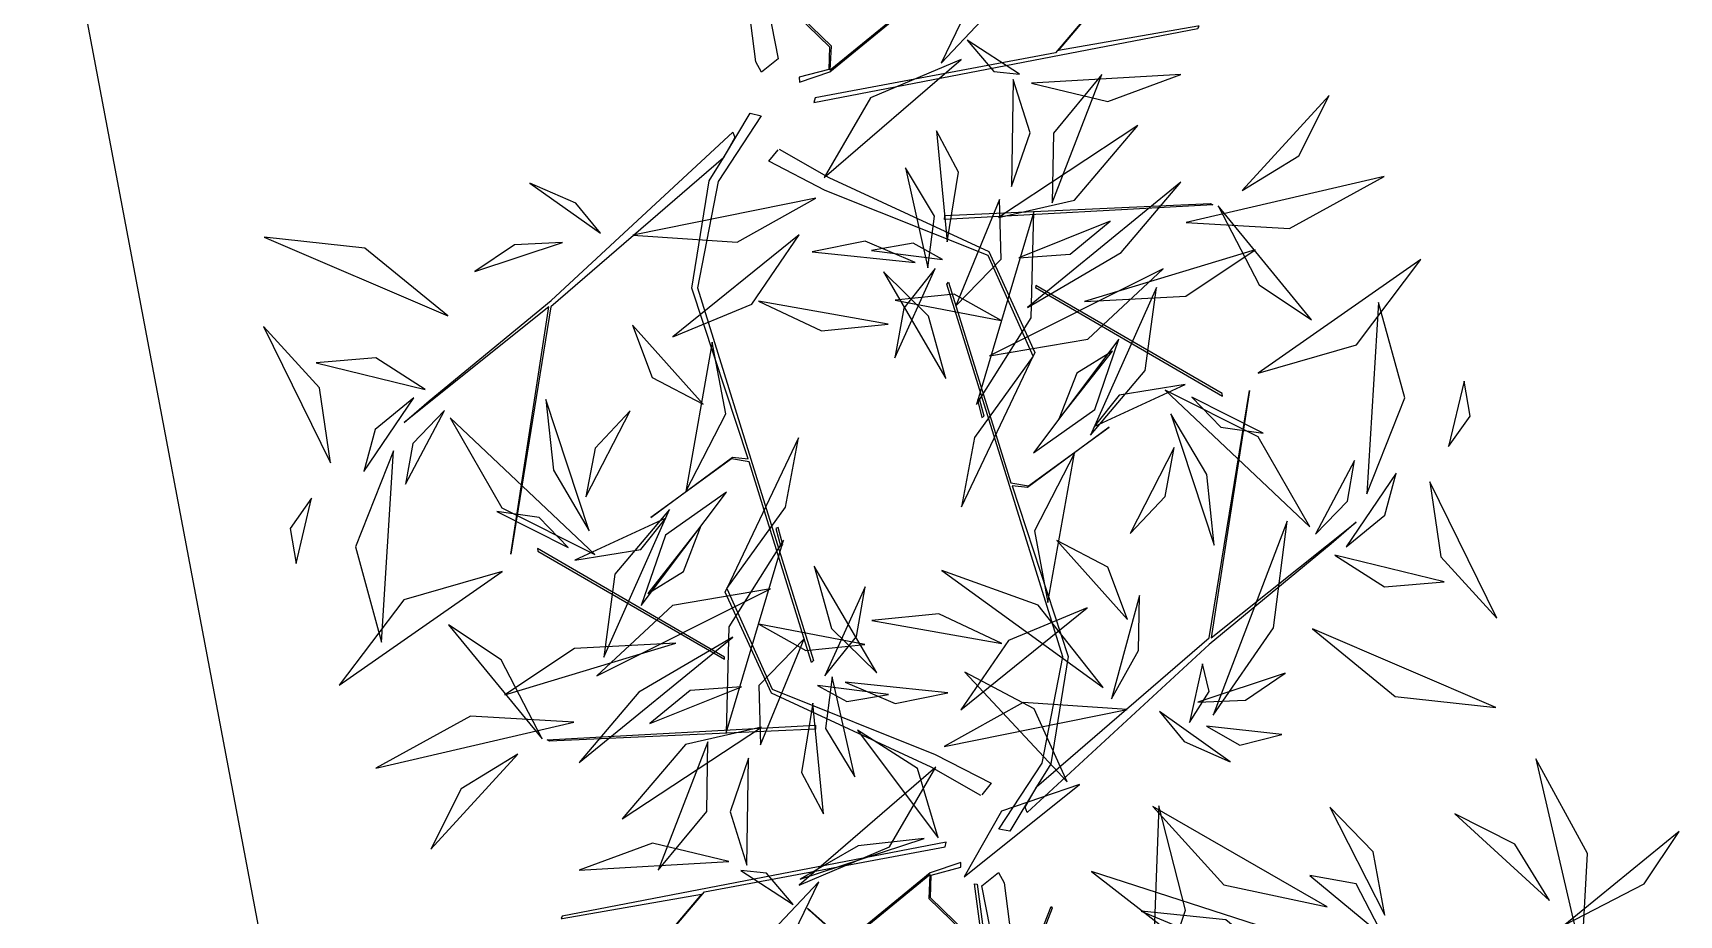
# Model space of a CAD drawing. Header units: centimetres. Extents: x 197412 to 267601, y -375791 to -305433.
# Drawn here: x 220782 to 222375, y -370707 to -369853 of the extents above; entities that cross this region are included whole.
import ezdxf

# ---------------------------------------------------------------- set-up
doc = ezdxf.new("R2010")
doc.units = ezdxf.units.CM
doc.layers.add('3-BAT C-Niveau 0', color=250, linetype='Continuous')

# ---------------------------------------------------------------- blocks, each defined once
blk = doc.blocks.new('Groupe-228-1')
at = {"linetype": 'Continuous'}
for points in [[(13983.95, -49874.23, -223.19), (13984.52, -49864.22, -225.59), (13979.5, -49855.05, -225.79), (13979.5, -49855.05, -225.79), (13983.95, -49874.23, -223.19)], [(13983.95, -49874.23, -223.19), (13984.52, -49864.22, -225.59), (13979.5, -49855.05, -225.79), (13979.5, -49855.05, -225.79), (13983.95, -49874.23, -223.19)], [(13942.29, -49879.59, -186.41), (13945.59, -49869.72, -187.61), (13943.03, -49859.62, -186.97), (13943.03, -49859.62, -186.97), (13942.29, -49879.59, -186.41)], [(13964.89, -49870.2, -174.84), (13963.75, -49864.07, -175.45), (13959.57, -49859.76, -176.76), (13959.57, -49859.76, -176.76), (13964.89, -49870.2, -174.84)], [(13980.84, -49868.79, -215.73), (13977.49, -49863.32, -216.78), (13971.66, -49860.38, -215.22), (13971.66, -49860.38, -215.22), (13980.84, -49868.79, -215.73)], [(13980.84, -49868.79, -215.73), (13977.49, -49863.32, -216.78), (13971.66, -49860.38, -215.22), (13971.66, -49860.38, -215.22), (13980.84, -49868.79, -215.73)], [(13982.32, -49871.14, -214.21), (13989.99, -49867.18, -211.43), (13993.38, -49862.1, -206.15), (13993.38, -49862.1, -206.15), (13982.32, -49871.14, -214.21)], [(13964.76, -49872.27, -174.58), (13962.11, -49867.18, -172.2), (13957.62, -49866.36, -168.43), (13957.62, -49866.36, -168.43), (13964.76, -49872.27, -174.58)], [(13955.89, -49875.9, -186.4), (13949.5, -49870.66, -186.75), (13941.3, -49869.82, -187), (13941.3, -49869.82, -187), (13955.89, -49875.9, -186.4)]]:
    blk.add_polyline3d(points, dxfattribs=at)
blk = doc.blocks.new('Groupe-229-1')
at = {"linetype": 'Continuous', "flags": 128}
for points in [[(13881.81, -49744.31), (13900.5, -49760.85), (13897.99, -49741.95), (13898.23, -49741.97), (13900.29, -49757.2), (13905.41, -49744.13), (13905.5, -49744.29), (13900.35, -49757.62), (13906.18, -49787.3), (13904.57, -49788.56), (13904.02, -49787.59), (13900.61, -49761.14), (13881.98, -49744.5)], [(13908.22, -49789.55), (13911.17, -49788.54), (13922.34, -49779.38), (13922.17, -49779.41), (13911.21, -49788.37), (13911.32, -49786.05), (13898.66, -49773.77), (13898.39, -49773.73), (13911.13, -49786.13), (13911.08, -49788.31), (13908.21, -49789.07)], [(13904.52, -49792.79), (13900.36, -49799.16), (13898.36, -49809.45), (13909.58, -49845.54), (13909.41, -49845.75), (13903.36, -49826.3), (13901.65, -49826.02), (13893.84, -49831.71), (13901.75, -49825.86), (13903.25, -49826.01), (13897.82, -49809.49), (13899.49, -49799.09), (13900.87, -49796.87), (13884.17, -49811.31), (13880.29, -49835.25), (13883.98, -49811.31), (13869.96, -49822.51), (13872.38, -49820.4), (13884.18, -49810.67), (13901.79, -49794.39), (13901.98, -49794.9), (13900.87, -49796.87), (13903.46, -49792.56)], [(13948.03, -49801.3), (13948.26, -49801.42), (13922.28, -49802.84), (13922.3, -49802.45)], [(13927.54, -49861.86), (13931.71, -49855.49), (13933.71, -49845.2), (13922.49, -49809.1), (13922.66, -49808.9), (13928.7, -49828.35), (13930.41, -49828.63), (13938.22, -49822.94), (13930.32, -49828.79), (13928.81, -49828.64), (13934.24, -49845.16), (13932.57, -49855.56), (13931.19, -49857.78), (13947.89, -49843.34), (13951.78, -49819.4), (13948.09, -49843.34), (13962.11, -49832.14), (13959.69, -49834.25), (13947.88, -49843.98), (13930.28, -49860.26), (13930.08, -49859.75), (13931.19, -49857.78), (13928.6, -49862.08)], [(13931.1, -49809.24), (13931.09, -49809.43), (13949.18, -49819.95), (13949.15, -49819.69)], [(13900.97, -49845.41), (13900.97, -49845.22), (13882.88, -49834.7), (13882.92, -49834.96)], [(13884.03, -49853.34), (13883.81, -49853.23), (13909.79, -49851.81), (13909.77, -49852.19)], [(13923.84, -49865.1), (13920.89, -49866.11), (13909.72, -49875.27), (13909.9, -49875.23), (13920.85, -49866.28), (13920.75, -49868.6), (13933.41, -49880.87), (13933.67, -49880.92), (13920.93, -49868.52), (13920.99, -49866.34), (13923.85, -49865.57)], [(13909, -49869.53), (13927.69, -49886.07), (13925.18, -49867.18), (13925.42, -49867.19), (13927.48, -49882.42), (13932.6, -49869.35), (13932.69, -49869.51), (13927.54, -49882.85), (13933.37, -49912.52), (13931.76, -49913.79), (13931.21, -49912.81), (13927.8, -49886.36), (13909.17, -49869.72)], [(13950.26, -49910.34), (13931.56, -49893.8), (13934.08, -49912.69), (13933.84, -49912.68), (13931.78, -49897.45), (13926.65, -49910.52), (13926.56, -49910.36), (13931.72, -49897.02), (13925.89, -49867.35), (13927.5, -49866.08), (13928.05, -49867.06), (13931.45, -49893.51), (13950.08, -49910.15)]]:
    blk.add_lwpolyline(points, close=True, dxfattribs=at)
for points in [[(13946.8, -49784.13), (13933.32, -49786.49), (13942.45, -49775.67), (13942.3, -49775.72), (13933.01, -49786.7), (13909.75, -49791.05), (13909.62, -49791.5), (13946.79, -49784.35), (13946.91, -49784.11), (13946.84, -49784.13)], [(13906.28, -49796.04), (13911.07, -49798.78), (13926.55, -49805.93), (13931.02, -49815.72), (13930.85, -49816.07), (13926.49, -49806.32), (13910.71, -49800.02), (13905.26, -49797.21), (13906.18, -49796.09)], [(13925.78, -49858.61), (13920.99, -49855.87), (13905.51, -49848.72), (13901.04, -49838.93), (13901.21, -49838.58), (13905.58, -49848.32), (13921.36, -49854.63), (13926.8, -49857.43), (13925.88, -49858.56)], [(13885.26, -49870.52), (13898.74, -49868.16), (13889.62, -49878.98), (13889.76, -49878.93), (13899.05, -49867.95), (13922.32, -49863.6), (13922.44, -49863.15), (13885.27, -49870.3), (13885.16, -49870.54), (13885.23, -49870.52)]]:
    blk.add_lwpolyline(points, dxfattribs=at)
at = {"linetype": 'Continuous'}
for points in [[(13921.96, -49787.69, -207.06), (13925.84, -49783.57, -208.24), (13926.7, -49777.87, -209.24), (13926.7, -49777.87, -209.24), (13921.96, -49787.69, -207.06)], [(13924.45, -49785.49, -177.75), (13927.04, -49788.52, -175.38), (13929.52, -49788.78, -172.12), (13929.52, -49788.78, -172.12), (13924.45, -49785.49, -177.75)], [(13923.87, -49787.36, -178.9), (13915.1, -49791.07, -176.01), (13910.62, -49798.79, -172.29), (13910.62, -49798.79, -172.29), (13923.87, -49787.36, -178.9)], [(13923.87, -49787.36, -178.9), (13915.1, -49791.07, -176.01), (13910.62, -49798.79, -172.29), (13910.62, -49798.79, -172.29), (13923.87, -49787.36, -178.9)], [(13928.76, -49799.64, -229.03), (13930.55, -49794.44, -227.48), (13928.93, -49789.3, -225.66), (13928.93, -49789.3, -225.66), (13928.76, -49799.64, -229.03)], [(13930.68, -49789.65, -200.41), (13938.07, -49791.43, -200.32), (13945.14, -49788.8, -200.54), (13945.14, -49788.8, -200.54), (13930.68, -49789.65, -200.41)], [(13937.5, -49788.81, -189.87), (13932.81, -49794.47, -186.93), (13932.69, -49801.24, -183.27), (13932.69, -49801.24, -183.27), (13937.5, -49788.81, -189.87)], [(13951.1, -49800.03, -215.73), (13956.58, -49796.68, -216.78), (13959.51, -49790.85, -215.22), (13959.51, -49790.85, -215.22), (13951.1, -49800.03, -215.73)], [(13951.1, -49800.03, -215.73), (13956.58, -49796.68, -216.78), (13959.51, -49790.85, -215.22), (13959.51, -49790.85, -215.22), (13951.1, -49800.03, -215.73)], [(13927.5, -49802.64, -233.25), (13934.87, -49800.97, -238.65), (13940.99, -49793.75, -241.93), (13940.99, -49793.75, -241.93), (13927.5, -49802.64, -233.25)], [(13922.53, -49804.99, -198.87), (13923.64, -49798.26, -195.41), (13921.5, -49794.25, -190.33), (13921.5, -49794.25, -190.33), (13922.53, -49804.99, -198.87)], [(13920.67, -49807.51, -183.73), (13921.31, -49802.51, -181.29), (13918.49, -49797.83, -179.52), (13918.49, -49797.83, -179.52), (13920.67, -49807.51, -183.73)], [(13945.67, -49803.14, -223.19), (13955.67, -49803.7, -225.59), (13964.84, -49798.68, -225.79), (13964.84, -49798.68, -225.79), (13945.67, -49803.14, -223.19)], [(13945.67, -49803.14, -223.19), (13955.67, -49803.7, -225.59), (13964.84, -49798.68, -225.79), (13964.84, -49798.68, -225.79), (13945.67, -49803.14, -223.19)], [(13888.98, -49804.17, -171.59), (13886.59, -49801.26, -169.03), (13882.13, -49799.31, -167.96), (13882.13, -49799.31, -167.96), (13888.98, -49804.17, -171.59)], [(13930.29, -49811.37, -210.1), (13939.38, -49806.04, -209.96), (13945.16, -49799.24, -205.95), (13945.16, -49799.24, -205.95), (13930.29, -49811.37, -210.1)], [(13892.11, -49804.36, -176.08), (13902.19, -49805.03, -174.79), (13909.82, -49800.77, -170.69), (13909.82, -49800.77, -170.69), (13892.11, -49804.36, -176.08)], [(13923.38, -49811.21, -194.21), (13927.75, -49806.68, -192.81), (13927.61, -49800.92, -190.06), (13927.61, -49800.92, -190.06), (13923.38, -49811.21, -194.21)], [(13923.38, -49811.21, -194.21), (13927.75, -49806.68, -192.81), (13927.61, -49800.92, -190.06), (13927.61, -49800.92, -190.06), (13923.38, -49811.21, -194.21)], [(13948.75, -49801.51, -214.21), (13952.72, -49809.18, -211.43), (13957.8, -49812.57, -206.15), (13957.8, -49812.57, -206.15), (13948.75, -49801.51, -214.21)], [(13925.37, -49820.75, -206.43), (13930.65, -49812.35, -204.4), (13930.92, -49802.1, -204.36), (13930.92, -49802.1, -204.36), (13925.37, -49820.75, -206.43)], [(13925.37, -49820.75, -206.43), (13930.65, -49812.35, -204.4), (13930.92, -49802.1, -204.36), (13930.92, -49802.1, -204.36), (13925.37, -49820.75, -206.43)], [(13929.46, -49806.57, -207.72), (13934.42, -49806.19, -206.62), (13938.32, -49802.99, -205.86), (13938.32, -49802.99, -205.86), (13929.46, -49806.57, -207.72)], [(13874.18, -49812.17, -223.66), (13866.16, -49805.61, -222.36), (13856.41, -49804.54, -219.58), (13856.41, -49804.54, -219.58), (13874.18, -49812.17, -223.66)], [(13885.28, -49805.06, -172.05), (13880.64, -49805.28, -171.7), (13876.81, -49807.89, -172.02), (13876.81, -49807.89, -172.02), (13885.28, -49805.06, -172.05)], [(13885.28, -49805.06, -172.05), (13880.64, -49805.28, -171.7), (13876.81, -49807.89, -172.02), (13876.81, -49807.89, -172.02), (13885.28, -49805.06, -172.05)], [(13895.97, -49814.19, -205.3), (13903.61, -49811.04, -204.92), (13908.2, -49804.33, -203.9), (13908.2, -49804.33, -203.9), (13895.97, -49814.19, -205.3)], [(13919.42, -49807.02, -183.47), (13914.58, -49804.94, -183.7), (13909.46, -49805.96, -184.07), (13909.46, -49805.96, -184.07), (13919.42, -49807.02, -183.47)], [(13919.42, -49807.02, -183.47), (13914.58, -49804.94, -183.7), (13909.46, -49805.96, -184.07), (13909.46, -49805.96, -184.07), (13919.42, -49807.02, -183.47)], [(13922.07, -49806.7, -202.35), (13919.25, -49805.12, -200.21), (13915.21, -49805.83, -199.09), (13915.21, -49805.83, -199.09), (13922.07, -49806.7, -202.35)], [(13935.81, -49810.78, -221.24), (13945.62, -49810.27, -218.96), (13952.34, -49805.77, -214.31), (13952.34, -49805.77, -214.31), (13935.81, -49810.78, -221.24)], [(13952.62, -49817.72, -215.07), (13962.14, -49814.99, -213.8), (13968.39, -49806.72, -214.42), (13968.39, -49806.72, -214.42), (13952.62, -49817.72, -215.07)], [(13922.39, -49818.24, -199.98), (13920.73, -49812.21, -200.36), (13916.35, -49807.9, -199.46), (13916.35, -49807.9, -199.46), (13922.39, -49818.24, -199.98)], [(13921.37, -49807.6, -202.12), (13918.33, -49811.44, -201.54), (13917.47, -49816.23, -202.14), (13917.47, -49816.23, -202.14), (13921.37, -49807.6, -202.12)], [(13926.63, -49816.04, -194.97), (13936.13, -49814.42, -192.57), (13943.43, -49807.62, -191.31), (13943.43, -49807.62, -191.31), (13926.63, -49816.04, -194.97)], [(13927.77, -49812.62, -199.77), (13923.21, -49810.06, -197.57), (13917.49, -49810.64, -196.35), (13917.49, -49810.64, -196.35), (13927.77, -49812.62, -199.77)], [(13936.41, -49823.73, -201.48), (13941.71, -49817.47, -202.35), (13942.78, -49809.43, -201.76), (13942.78, -49809.43, -201.76), (13936.41, -49823.73, -201.48)], [(13904.25, -49810.75, -185.42), (13910.35, -49813.61, -185.31), (13916.82, -49812.97, -184.01), (13916.82, -49812.97, -184.01), (13904.25, -49810.75, -185.42)], [(13963.14, -49829.4, -228.35), (13966.82, -49820.1, -229.1), (13964.29, -49810.88, -232.12), (13964.29, -49810.88, -232.12), (13963.14, -49829.4, -228.35)], [(13862.82, -49826.42, -212.86), (13861.76, -49819.15, -209.91), (13856.35, -49813.19, -208.14), (13856.35, -49813.19, -208.14), (13862.82, -49826.42, -212.86)], [(13862.82, -49826.42, -212.86), (13861.76, -49819.15, -209.91), (13856.35, -49813.19, -208.14), (13856.35, -49813.19, -208.14), (13862.82, -49826.42, -212.86)], [(13892.07, -49813.08, -184.69), (13893.98, -49818.15, -183.17), (13898.9, -49820.71, -181.63), (13898.9, -49820.71, -181.63), (13892.07, -49813.08, -184.69)], [(13897.22, -49829.17, -188.89), (13901.09, -49821.67, -185.79), (13899.79, -49814.71, -181.22), (13899.79, -49814.71, -181.22), (13897.22, -49829.17, -188.89)], [(13930.89, -49825.42, -207.16), (13936.81, -49821.24, -205.48), (13939.16, -49814.42, -203.83), (13939.16, -49814.42, -203.83), (13930.89, -49825.42, -207.16)], [(13930.89, -49825.42, -207.16), (13936.81, -49821.24, -205.48), (13939.16, -49814.42, -203.83), (13939.16, -49814.42, -203.83), (13930.89, -49825.42, -207.16)], [(13872.01, -49819.3, -232.48), (13867.21, -49816.24, -232.45), (13861.44, -49816.71, -231.83), (13861.44, -49816.71, -231.83), (13872.01, -49819.3, -232.48)], [(13930.85, -49816.07, -197.23), (13925.18, -49823.94, -194.28), (13923.91, -49830.68, -188.42), (13923.91, -49830.68, -188.42), (13930.85, -49816.07, -197.23)], [(13938.52, -49815.58, -218.46), (13935.07, -49817.73, -216.39), (13933.34, -49822.17, -215.43), (13933.34, -49822.17, -215.43), (13938.52, -49815.58, -218.46)], [(13945.57, -49818.81, -202.5), (13939.17, -49819.84, -200.11), (13936.75, -49822.89, -195.35), (13936.75, -49822.89, -195.35), (13945.57, -49818.81, -202.5)], [(13957.65, -49832.6, -228.97), (13952.64, -49823.88, -227.8), (13943.64, -49819.36, -227.09), (13943.64, -49819.36, -227.09), (13957.65, -49832.6, -228.97)], [(13971.07, -49824.83, -211.21), (13973.14, -49821.88, -209.03), (13972.56, -49818.5, -206.71), (13972.56, -49818.5, -206.71), (13971.07, -49824.83, -211.21)], [(13971.07, -49824.83, -211.21), (13973.14, -49821.88, -209.03), (13972.56, -49818.5, -206.71), (13972.56, -49818.5, -206.71), (13971.07, -49824.83, -211.21)], [(13870.91, -49820.12, -232.75), (13867.17, -49823.18, -233.5), (13866.07, -49827.23, -235.42), (13866.07, -49827.23, -235.42), (13870.91, -49820.12, -232.75)], [(13883.69, -49820.26, -196.26), (13884.41, -49827.13, -195.05), (13887.89, -49832.98, -196.39), (13887.89, -49832.98, -196.39), (13883.69, -49820.26, -196.26)], [(13925.89, -49822, -203.84), (13926.12, -49821.9, -203.87), (13925.66, -49820.22, -202.04), (13925.45, -49820.31, -202.02), (13925.89, -49822, -203.84)], [(13946.21, -49820.05, -211.6), (13949.02, -49822.94, -211.07), (13953.12, -49823.52, -211.1), (13953.12, -49823.52, -211.1), (13946.21, -49820.05, -211.6)], [(13873.88, -49821.33, -229.3), (13870.79, -49824.52, -228.25), (13870.09, -49828.46, -226.49), (13870.09, -49828.46, -226.49), (13873.88, -49821.33, -229.3)], [(13874.42, -49822.05, -228.97), (13879.42, -49830.77, -227.8), (13888.43, -49835.29, -227.09), (13888.43, -49835.29, -227.09), (13874.42, -49822.05, -228.97)], [(13891.83, -49821.38, -195.33), (13888.44, -49824.99, -195.1), (13887.56, -49829.71, -194.26), (13887.56, -49829.71, -194.26), (13891.83, -49821.38, -195.33)], [(13948.37, -49834.38, -196.26), (13947.65, -49827.52, -195.05), (13944.17, -49821.67, -196.39), (13944.17, -49821.67, -196.39), (13948.37, -49834.38, -196.26)], [(13901.21, -49838.58, -197.23), (13906.88, -49830.71, -194.28), (13908.15, -49823.97, -188.42), (13908.15, -49823.97, -188.42), (13901.21, -49838.58, -197.23)], [(13868.92, -49825.25, -228.35), (13865.25, -49834.55, -229.1), (13867.78, -49843.77, -232.12), (13867.78, -49843.77, -232.12), (13868.92, -49825.25, -228.35)], [(13934.84, -49825.48, -188.89), (13930.97, -49832.98, -185.79), (13932.28, -49839.94, -181.22), (13932.28, -49839.94, -181.22), (13934.84, -49825.48, -188.89)], [(13940.24, -49833.26, -195.33), (13943.62, -49829.66, -195.1), (13944.5, -49824.93, -194.26), (13944.5, -49824.93, -194.26), (13940.24, -49833.26, -195.33)], [(13958.19, -49833.32, -229.3), (13961.28, -49830.13, -228.25), (13961.97, -49826.19, -226.49), (13961.97, -49826.19, -226.49), (13958.19, -49833.32, -229.3)], [(13961.15, -49834.53, -232.75), (13964.89, -49831.47, -233.5), (13965.99, -49827.42, -235.42), (13965.99, -49827.42, -235.42), (13961.15, -49834.53, -232.75)], [(13969.24, -49828.23, -212.86), (13970.31, -49835.5, -209.91), (13975.72, -49841.46, -208.14), (13975.72, -49841.46, -208.14), (13969.24, -49828.23, -212.86)], [(13969.24, -49828.23, -212.86), (13970.31, -49835.5, -209.91), (13975.72, -49841.46, -208.14), (13975.72, -49841.46, -208.14), (13969.24, -49828.23, -212.86)], [(13860.99, -49829.81, -211.21), (13858.93, -49832.76, -209.03), (13859.51, -49836.15, -206.71), (13859.51, -49836.15, -206.71), (13860.99, -49829.81, -211.21)], [(13860.99, -49829.81, -211.21), (13858.93, -49832.76, -209.03), (13859.51, -49836.15, -206.71), (13859.51, -49836.15, -206.71), (13860.99, -49829.81, -211.21)], [(13901.18, -49829.23, -207.16), (13895.25, -49833.41, -205.48), (13892.91, -49840.23, -203.83), (13892.91, -49840.23, -203.83), (13901.18, -49829.23, -207.16)], [(13901.18, -49829.23, -207.16), (13895.25, -49833.41, -205.48), (13892.91, -49840.23, -203.83), (13892.91, -49840.23, -203.83), (13901.18, -49829.23, -207.16)], [(13885.85, -49834.59, -211.6), (13883.04, -49831.71, -211.07), (13878.94, -49831.12, -211.1), (13878.94, -49831.12, -211.1), (13885.85, -49834.59, -211.6)], [(13886.49, -49835.84, -202.5), (13892.89, -49834.81, -200.11), (13895.31, -49831.76, -195.35), (13895.31, -49831.76, -195.35), (13886.49, -49835.84, -202.5)], [(13895.65, -49830.92, -201.48), (13890.36, -49837.17, -202.35), (13889.28, -49845.22, -201.76), (13889.28, -49845.22, -201.76), (13895.65, -49830.92, -201.48)], [(13948.28, -49850.84, -212.64), (13954.13, -49842.39, -211.07), (13955.44, -49832.05, -212.06), (13955.44, -49832.05, -212.06), (13948.28, -49850.84, -212.64)], [(13948.28, -49850.84, -212.64), (13954.13, -49842.39, -211.07), (13955.44, -49832.05, -212.06), (13955.44, -49832.05, -212.06), (13948.28, -49850.84, -212.64)], [(13893.54, -49839.07, -218.46), (13897, -49836.92, -216.39), (13898.73, -49832.48, -215.43), (13898.73, -49832.48, -215.43), (13893.54, -49839.07, -218.46)], [(13906.69, -49833.89, -206.43), (13901.41, -49842.3, -204.4), (13901.15, -49852.55, -204.36), (13901.15, -49852.55, -204.36), (13906.69, -49833.89, -206.43)], [(13906.69, -49833.89, -206.43), (13901.41, -49842.3, -204.4), (13901.15, -49852.55, -204.36), (13901.15, -49852.55, -204.36), (13906.69, -49833.89, -206.43)], [(13906.18, -49832.65, -203.84), (13905.95, -49832.75, -203.87), (13906.4, -49834.43, -202.04), (13906.61, -49834.33, -202.02), (13906.18, -49832.65, -203.84)], [(13940, -49841.56, -184.69), (13938.08, -49836.5, -183.17), (13933.16, -49833.94, -181.63), (13933.16, -49833.94, -181.63), (13940, -49841.56, -184.69)], [(13960.05, -49835.35, -232.48), (13964.86, -49838.41, -232.45), (13970.63, -49837.94, -231.83), (13970.63, -49837.94, -231.83), (13960.05, -49835.35, -232.48)], [(13879.44, -49836.93, -215.07), (13869.92, -49839.66, -213.8), (13863.68, -49847.93, -214.42), (13863.68, -49847.93, -214.42), (13879.44, -49836.93, -215.07)], [(13909.67, -49836.4, -199.98), (13911.34, -49842.44, -200.36), (13915.72, -49846.75, -199.46), (13915.72, -49846.75, -199.46), (13909.67, -49836.4, -199.98)], [(13937.64, -49848.16, -204.31), (13931.34, -49840.17, -204.16), (13922.01, -49836.82, -202.67), (13922.01, -49836.82, -202.67), (13937.64, -49848.16, -204.31)], [(13905.43, -49838.61, -194.97), (13895.93, -49840.23, -192.57), (13888.63, -49847.03, -191.31), (13888.63, -49847.03, -191.31), (13905.43, -49838.61, -194.97)], [(13910.7, -49847.04, -202.12), (13913.74, -49843.21, -201.54), (13914.6, -49838.42, -202.14), (13914.6, -49838.42, -202.14), (13910.7, -49847.04, -202.12)], [(13938.44, -49849.26, -204.62), (13941.06, -49844.57, -205.07), (13941.14, -49839.26, -204.23), (13941.14, -49839.26, -204.23), (13938.44, -49849.26, -204.62)], [(13927.81, -49843.9, -185.42), (13921.72, -49841.04, -185.31), (13915.25, -49841.68, -184.01), (13915.25, -49841.68, -184.01), (13927.81, -49843.9, -185.42)], [(13936.09, -49840.46, -205.3), (13928.45, -49843.61, -204.92), (13923.86, -49850.32, -203.9), (13923.86, -49850.32, -203.9), (13936.09, -49840.46, -205.3)], [(13883.31, -49853.14, -214.21), (13879.35, -49845.47, -211.43), (13874.27, -49842.08, -206.15), (13874.27, -49842.08, -206.15), (13883.31, -49853.14, -214.21)], [(13901.77, -49843.28, -210.1), (13892.69, -49848.61, -209.96), (13886.91, -49855.41, -205.95), (13886.91, -49855.41, -205.95), (13901.77, -49843.28, -210.1)], [(13904.29, -49842.03, -199.77), (13908.86, -49844.59, -197.57), (13914.57, -49844.01, -196.35), (13914.57, -49844.01, -196.35), (13904.29, -49842.03, -199.77)], [(13908.69, -49843.44, -194.21), (13904.31, -49847.97, -192.81), (13904.46, -49853.72, -190.06), (13904.46, -49853.72, -190.06), (13908.69, -49843.44, -194.21)], [(13908.69, -49843.44, -194.21), (13904.31, -49847.97, -192.81), (13904.46, -49853.72, -190.06), (13904.46, -49853.72, -190.06), (13908.69, -49843.44, -194.21)], [(13957.88, -49842.48, -223.66), (13965.91, -49849.04, -222.36), (13975.65, -49850.1, -219.58), (13975.65, -49850.1, -219.58), (13957.88, -49842.48, -223.66)], [(13896.25, -49843.87, -221.24), (13886.44, -49844.37, -218.96), (13879.72, -49848.88, -214.31), (13879.72, -49848.88, -214.31), (13896.25, -49843.87, -221.24)], [(13934.13, -49857.29, -217.22), (13930.94, -49850.21, -219.34), (13924.23, -49846.68, -221.55), (13924.23, -49846.68, -221.55), (13934.13, -49857.29, -217.22)], [(13945.97, -49851.56, -212.09), (13947.9, -49848.56, -209.87), (13947.26, -49845.88, -207.1), (13947.26, -49845.88, -207.1), (13945.97, -49851.56, -212.09)], [(13945.97, -49851.56, -212.09), (13947.9, -49848.56, -209.87), (13947.26, -49845.88, -207.1), (13947.26, -49845.88, -207.1), (13945.97, -49851.56, -212.09)], [(13902.61, -49848.08, -207.72), (13897.64, -49848.46, -206.62), (13893.74, -49851.66, -205.86), (13893.74, -49851.66, -205.86), (13902.61, -49848.08, -207.72)], [(13909.99, -49847.95, -202.35), (13912.81, -49849.53, -200.21), (13916.86, -49848.82, -199.09), (13916.86, -49848.82, -199.09), (13909.99, -49847.95, -202.35)], [(13911.39, -49847.14, -183.73), (13910.75, -49852.13, -181.29), (13913.58, -49856.82, -179.52), (13913.58, -49856.82, -179.52), (13911.39, -49847.14, -183.73)], [(13912.64, -49847.63, -183.47), (13917.48, -49849.71, -183.7), (13922.6, -49848.69, -184.07), (13922.6, -49848.69, -184.07), (13912.64, -49847.63, -183.47)], [(13912.64, -49847.63, -183.47), (13917.48, -49849.71, -183.7), (13922.6, -49848.69, -184.07), (13922.6, -49848.69, -184.07), (13912.64, -49847.63, -183.47)], [(13946.79, -49849.59, -172.05), (13951.42, -49849.37, -171.7), (13955.26, -49846.76, -172.02), (13955.26, -49846.76, -172.02), (13946.79, -49849.59, -172.05)], [(13946.79, -49849.59, -172.05), (13951.42, -49849.37, -171.7), (13955.26, -49846.76, -172.02), (13955.26, -49846.76, -172.02), (13946.79, -49849.59, -172.05)], [(13909.53, -49849.66, -198.87), (13908.43, -49856.39, -195.41), (13910.57, -49860.4, -190.33), (13910.57, -49860.4, -190.33), (13909.53, -49849.66, -198.87)], [(13939.96, -49850.29, -176.08), (13929.88, -49849.62, -174.79), (13922.24, -49853.88, -170.69), (13922.24, -49853.88, -170.69), (13939.96, -49850.29, -176.08)], [(13886.4, -49851.51, -223.19), (13876.39, -49850.95, -225.59), (13867.22, -49855.97, -225.79), (13867.22, -49855.97, -225.79), (13886.4, -49851.51, -223.19)], [(13886.4, -49851.51, -223.19), (13876.39, -49850.95, -225.59), (13867.22, -49855.97, -225.79), (13867.22, -49855.97, -225.79), (13886.4, -49851.51, -223.19)], [(13943.08, -49850.47, -171.59), (13945.48, -49853.38, -169.03), (13949.93, -49855.34, -167.96), (13949.93, -49855.34, -167.96), (13943.08, -49850.47, -171.59)], [(13904.57, -49852.01, -233.25), (13897.19, -49853.68, -238.65), (13891.08, -49860.89, -241.93), (13891.08, -49860.89, -241.93), (13904.57, -49852.01, -233.25)], [(13921.66, -49862.7, -200.73), (13919.65, -49856, -197.34), (13913.86, -49852.3, -193.77), (13913.86, -49852.3, -193.77), (13921.66, -49862.7, -200.73)], [(13921.66, -49862.7, -200.73), (13919.65, -49856, -197.34), (13913.86, -49852.3, -193.77), (13913.86, -49852.3, -193.77), (13921.66, -49862.7, -200.73)], [(13947.63, -49851.9, -213.12), (13950.87, -49853.74, -210.71), (13954.92, -49852.7, -208.62), (13954.92, -49852.7, -208.62), (13947.63, -49851.9, -213.12)], [(13947.63, -49851.9, -213.12), (13950.87, -49853.74, -210.71), (13954.92, -49852.7, -208.62), (13954.92, -49852.7, -208.62), (13947.63, -49851.9, -213.12)], [(13880.96, -49854.62, -215.73), (13875.49, -49857.97, -216.78), (13872.55, -49863.8, -215.22), (13872.55, -49863.8, -215.22), (13880.96, -49854.62, -215.73)], [(13880.96, -49854.62, -215.73), (13875.49, -49857.97, -216.78), (13872.55, -49863.8, -215.22), (13872.55, -49863.8, -215.22), (13880.96, -49854.62, -215.73)], [(13894.56, -49865.84, -189.87), (13899.26, -49860.18, -186.93), (13899.37, -49853.41, -183.27), (13899.37, -49853.41, -183.27), (13894.56, -49865.84, -189.87)], [(13903.3, -49855.01, -229.03), (13901.51, -49860.21, -227.48), (13903.13, -49865.35, -225.66), (13903.13, -49865.35, -225.66), (13903.3, -49855.01, -229.03)], [(13908.19, -49867.29, -178.9), (13916.96, -49863.58, -176.01), (13921.44, -49855.86, -172.29), (13921.44, -49855.86, -172.29), (13908.19, -49867.29, -178.9)], [(13908.19, -49867.29, -178.9), (13916.96, -49863.58, -176.01), (13921.44, -49855.86, -172.29), (13921.44, -49855.86, -172.29), (13908.19, -49867.29, -178.9)], [(13935.35, -49857.54, -210.57), (13927.78, -49860.12, -206.9), (13924.19, -49866.5, -202.54), (13924.19, -49866.5, -202.54), (13935.35, -49857.54, -210.57)], [(13942.44, -49859.69, -220.09), (13949.31, -49867.28, -220.53), (13959.32, -49869.39, -219.34), (13959.32, -49869.39, -219.34), (13942.44, -49859.69, -220.09)], [(13901.38, -49865, -200.41), (13893.99, -49863.22, -200.32), (13886.92, -49865.85, -200.54), (13886.92, -49865.85, -200.54), (13901.38, -49865, -200.41)], [(13920.31, -49862.77, -200.44), (13913.9, -49863.48, -199.26), (13908.29, -49866.72, -200.49), (13908.29, -49866.72, -200.49), (13920.31, -49862.77, -200.44)], [(13907.61, -49869.16, -177.75), (13905.03, -49866.13, -175.38), (13902.54, -49865.87, -172.12), (13902.54, -49865.87, -172.12), (13907.61, -49869.16, -177.75)], [(13910.11, -49866.96, -207.06), (13906.22, -49871.08, -208.24), (13905.36, -49876.78, -209.24), (13905.36, -49876.78, -209.24), (13910.11, -49866.96, -207.06)], [(13936.5, -49865.99, -220.85), (13944.43, -49872.14, -221.31), (13954.68, -49871.86, -222.56), (13954.68, -49871.86, -222.56), (13936.5, -49865.99, -220.85)]]:
    blk.add_polyline3d(points, dxfattribs=at)
blk = doc.blocks.new('Groupe-242-1')
for name in ['Groupe-229-1', 'Groupe-228-1']:
    blk.add_blockref(name, (0, 0))

msp = doc.modelspace()

# ---------------------------------------------------------------- linework, layer by layer
at = {"layer": '3-BAT C-Niveau 0', "flags": 128}
msp.add_lwpolyline([(220184.5, -366409.5), (214553.6, -367476), (214085, -365001.2), (211628.7, -365466.4), (210893.8, -361585.8), (209420.2, -361865.7), (210323.5, -366635.8), (215103, -371902.1), (221012.8, -370783)], close=True, dxfattribs=at)

# ---------------------------------------------------------------- block references
at = {"layer": '3-BAT C-Niveau 0', "xscale": 10, "yscale": 10, "zscale": 10}
msp.add_blockref('Groupe-242-1', (82441.7, 127994.6), dxfattribs=at)

doc.saveas('drawing.dxf')
